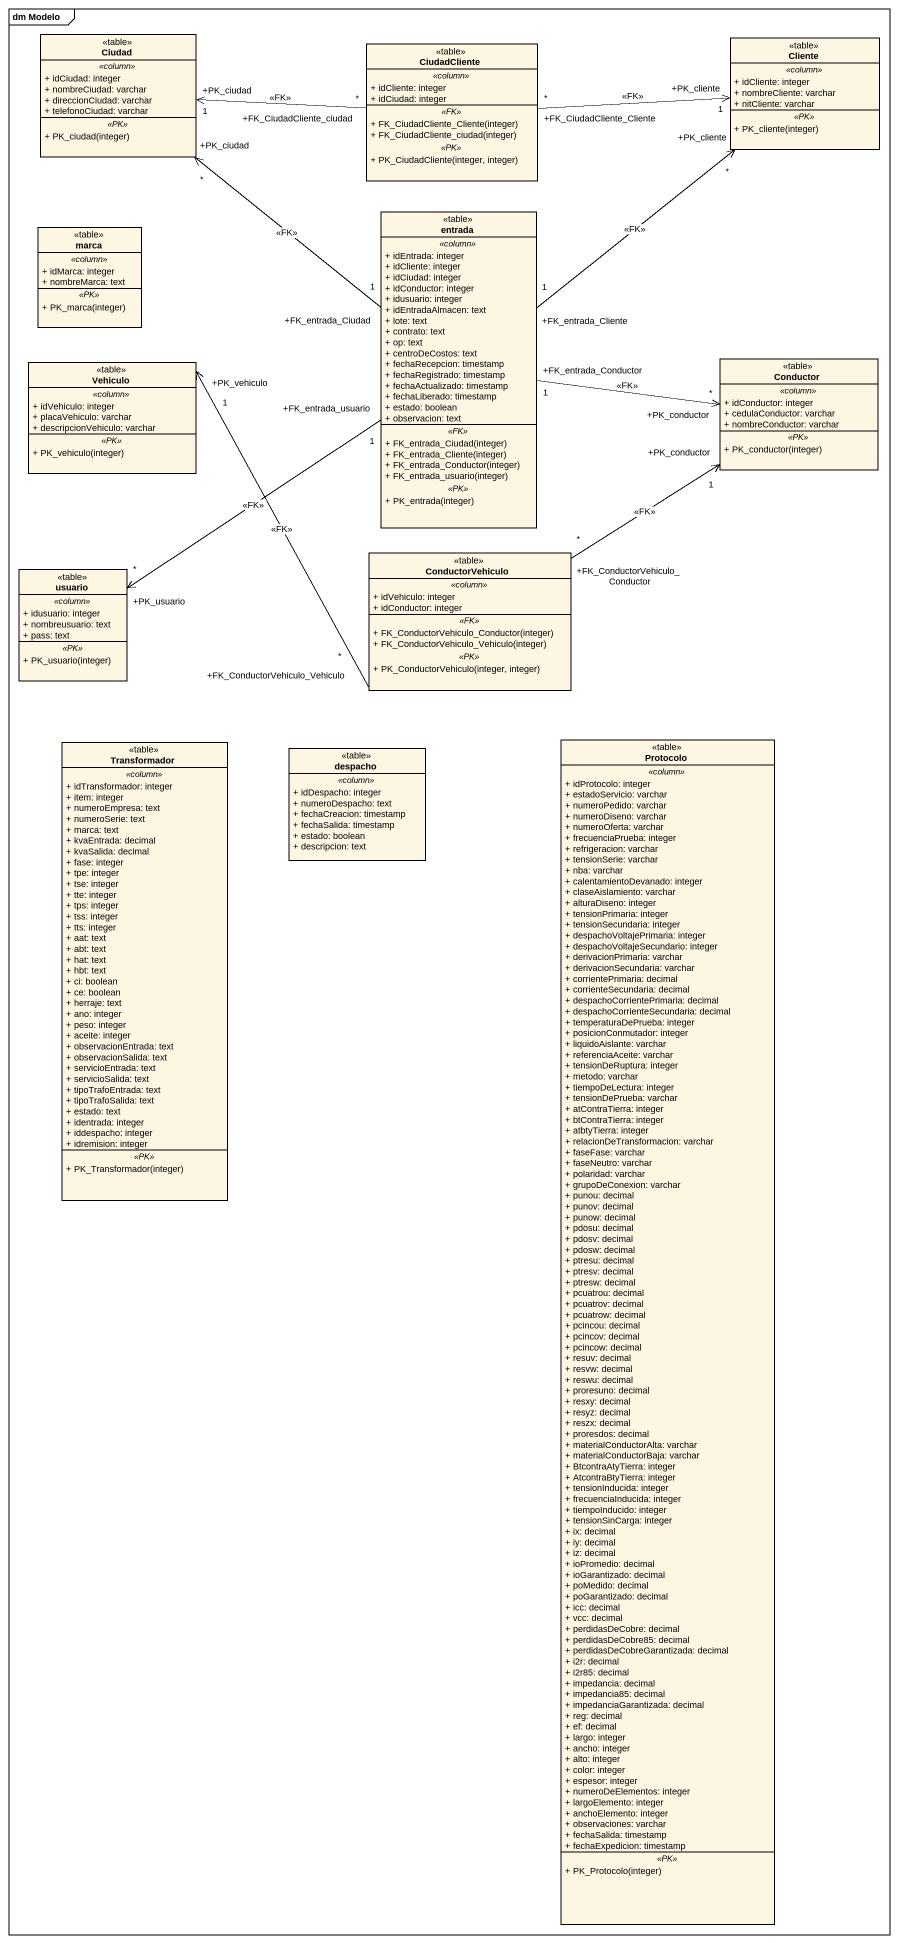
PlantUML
@startuml
mainframe dm Modelo
hide circle
hide empty members
skinparam classAttributeIconSize 0
class Ciudad <<table>> {
  .. <<column>> ..
  + idCiudad: integer
  + nombreCiudad: varchar
  + direccionCiudad: varchar
  + telefonoCiudad: varchar
  .. <<PK>> ..
  + PK_ciudad(integer)
}
class CiudadCliente <<table>> {
  .. <<column>> ..
  + idCliente: integer
  + idCiudad: integer
  .. <<FK>> ..
  + FK_CiudadCliente_Cliente(integer)
  + FK_CiudadCliente_ciudad(integer)
  .. <<PK>> ..
  + PK_CiudadCliente(integer, integer)
}
class Cliente <<table>> {
  .. <<column>> ..
  + idCliente: integer
  + nombreCliente: varchar
  + nitCliente: varchar
  .. <<PK>> ..
  + PK_cliente(integer)
}
class marca <<table>> {
  .. <<column>> ..
  + idMarca: integer
  + nombreMarca: text
  .. <<PK>> ..
  + PK_marca(integer)
}
class entrada <<table>> {
  .. <<column>> ..
  + idEntrada: integer
  + idCliente: integer
  + idCiudad: integer
  + idConductor: integer
  + idusuario: integer
  + idEntradaAlmacen: text
  + lote: text
  + contrato: text
  + op: text
  + centroDeCostos: text
  + fechaRecepcion: timestamp
  + fechaRegistrado: timestamp
  + fechaActualizado: timestamp
  + fechaLiberado: timestamp
  + estado: boolean
  + observacion: text
  .. <<FK>> ..
  + FK_entrada_Ciudad(integer)
  + FK_entrada_Cliente(integer)
  + FK_entrada_Conductor(integer)
  + FK_entrada_usuario(integer)
  .. <<PK>> ..
  + PK_entrada(integer)
}
class Vehiculo <<table>> {
  .. <<column>> ..
  + idVehiculo: integer
  + placaVehiculo: varchar
  + descripcionVehiculo: varchar
  .. <<PK>> ..
  + PK_vehiculo(integer)
}
class Conductor <<table>> {
  .. <<column>> ..
  + idConductor: integer
  + cedulaConductor: varchar
  + nombreConductor: varchar
  .. <<PK>> ..
  + PK_conductor(integer)
}
class usuario <<table>> {
  .. <<column>> ..
  + idusuario: integer
  + nombreusuario: text
  + pass: text
  .. <<PK>> ..
  + PK_usuario(integer)
}
class ConductorVehiculo <<table>> {
  .. <<column>> ..
  + idVehiculo: integer
  + idConductor: integer
  .. <<FK>> ..
  + FK_ConductorVehiculo_Conductor(integer)
  + FK_ConductorVehiculo_Vehiculo(integer)
  .. <<PK>> ..
  + PK_ConductorVehiculo(integer, integer)
}
class Protocolo <<table>> {
  .. <<column>> ..
  + idProtocolo: integer
  + estadoServicio: varchar
  + numeroPedido: varchar
  + numeroDiseno: varchar
  + numeroOferta: varchar
  + frecuenciaPrueba: integer
  + refrigeracion: varchar
  + tensionSerie: varchar
  + nba: varchar
  + calentamientoDevanado: integer
  + claseAislamiento: varchar
  + alturaDiseno: integer
  + tensionPrimaria: integer
  + tensionSecundaria: integer
  + despachoVoltajePrimaria: integer
  + despachoVoltajeSecundario: integer
  + derivacionPrimaria: varchar
  + derivacionSecundaria: varchar
  + corrientePrimaria: decimal
  + corrienteSecundaria: decimal
  + despachoCorrientePrimaria: decimal
  + despachoCorrienteSecundaria: decimal
  + temperaturaDePrueba: integer
  + posicionConmutador: integer
  + liquidoAislante: varchar
  + referenciaAceite: varchar
  + tensionDeRuptura: integer
  + metodo: varchar
  + tiempoDeLectura: integer
  + tensionDePrueba: varchar
  + atContraTierra: integer
  + btContraTierra: integer
  + atbtyTierra: integer
  + relacionDeTransformacion: varchar
  + faseFase: varchar
  + faseNeutro: varchar
  + polaridad: varchar
  + grupoDeConexion: varchar
  + punou: decimal
  + punov: decimal
  + punow: decimal
  + pdosu: decimal
  + pdosv: decimal
  + pdosw: decimal
  + ptresu: decimal
  + ptresv: decimal
  + ptresw: decimal
  + pcuatrou: decimal
  + pcuatrov: decimal
  + pcuatrow: decimal
  + pcincou: decimal
  + pcincov: decimal
  + pcincow: decimal
  + resuv: decimal
  + resvw: decimal
  + reswu: decimal
  + proresuno: decimal
  + resxy: decimal
  + resyz: decimal
  + reszx: decimal
  + proresdos: decimal
  + materialConductorAlta: varchar
  + materialConductorBaja: varchar
  + BtcontraAtyTierra: integer
  + AtcontraBtyTierra: integer
  + tensionInducida: integer
  + frecuenciaInducida: integer
  + tiempoInducido: integer
  + tensionSinCarga: integer
  + ix: decimal
  + iy: decimal
  + iz: decimal
  + ioPromedio: decimal
  + ioGarantizado: decimal
  + poMedido: decimal
  + poGarantizado: decimal
  + icc: decimal
  + vcc: decimal
  + perdidasDeCobre: decimal
  + perdidasDeCobre85: decimal
  + perdidasDeCobreGarantizada: decimal
  + i2r: decimal
  + i2r85: decimal
  + impedancia: decimal
  + impedancia85: decimal
  + impedanciaGarantizada: decimal
  + reg: decimal
  + ef: decimal
  + largo: integer
  + ancho: integer
  + alto: integer
  + color: integer
  + espesor: integer
  + numeroDeElementos: integer
  + largoElemento: integer
  + anchoElemento: integer
  + observaciones: varchar
  + fechaSalida: timestamp
  + fechaExpedicion: timestamp
  .. <<PK>> ..
  + PK_Protocolo(integer)
}
class Transformador <<table>> {
  .. <<column>> ..
  + idTransformador: integer
  + item: integer
  + numeroEmpresa: text
  + numeroSerie: text
  + marca: text
  + kvaEntrada: decimal
  + kvaSalida: decimal
  + fase: integer
  + tpe: integer
  + tse: integer
  + tte: integer
  + tps: integer
  + tss: integer
  + tts: integer
  + aat: text
  + abt: text
  + hat: text
  + hbt: text
  + ci: boolean
  + ce: boolean
  + herraje: text
  + ano: integer
  + peso: integer
  + aceite: integer
  + observacionEntrada: text
  + observacionSalida: text
  + servicioEntrada: text
  + servicioSalida: text
  + tipoTrafoEntrada: text
  + tipoTrafoSalida: text
  + estado: text
  + identrada: integer
  + iddespacho: integer
  + idremision: integer
  .. <<PK>> ..
  + PK_Transformador(integer)
}
class despacho <<table>> {
  .. <<column>> ..
  + idDespacho: integer
  + numeroDespacho: text
  + fechaCreacion: timestamp
  + fechaSalida: timestamp
  + estado: boolean
  + descripcion: text
}
CiudadCliente "+FK_CiudadCliente_ciudad\n*" -left-> "+PK_ciudad\n1" Ciudad : <<FK>>
CiudadCliente "+FK_CiudadCliente_Cliente\n*" -right-> "+PK_cliente\n1" Cliente : <<FK>>
entrada "+FK_entrada_Ciudad\n1" -up-> "+PK_ciudad\n*" Ciudad : <<FK>>
entrada "+FK_entrada_Cliente\n1" -up-> "+PK_cliente\n*" Cliente : <<FK>>
entrada "+FK_entrada_Conductor\n1" -right-> "+PK_conductor\n*" Conductor : <<FK>>
entrada "+FK_entrada_usuario\n1" --> "+PK_usuario\n*" usuario : <<FK>>
ConductorVehiculo "+FK_ConductorVehiculo_Vehiculo\n*" -left-> "+PK_vehiculo\n1" Vehiculo : <<FK>>
ConductorVehiculo "+FK_ConductorVehiculo_Conductor\n*" -up-> "+PK_conductor\n1" Conductor : <<FK>>
@enduml
